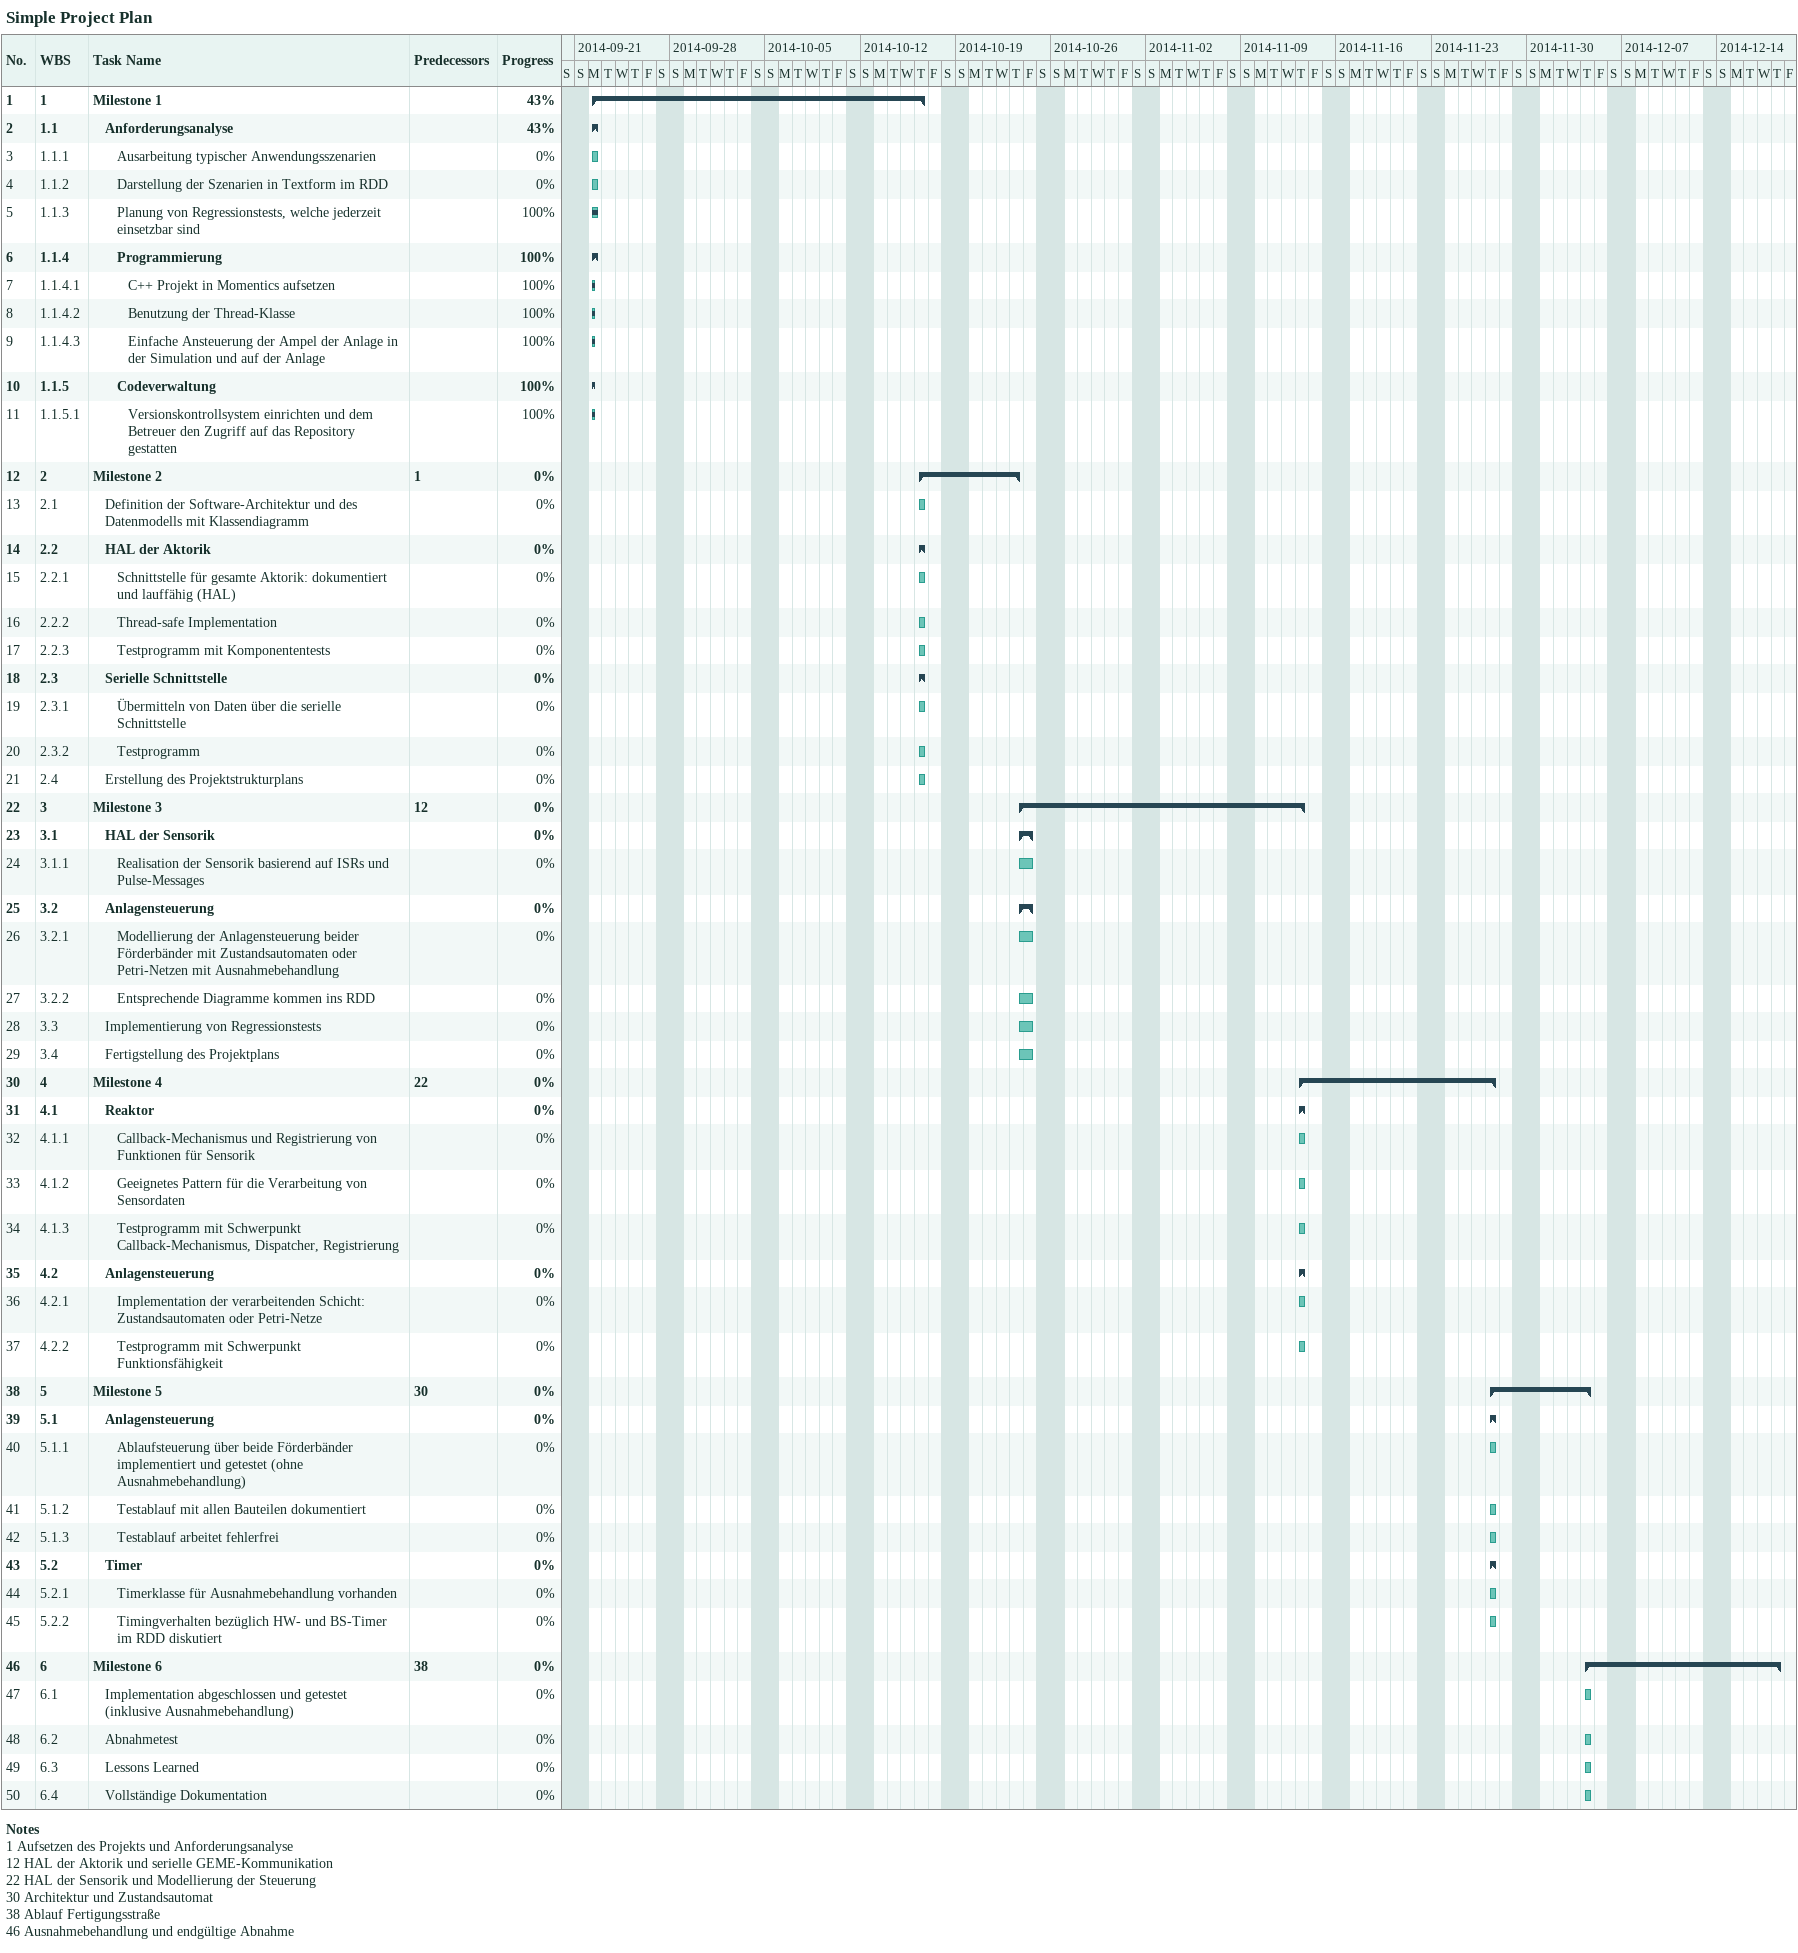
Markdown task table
Simple Project Plan

| ID | WBS | Task | Start | Finish | Predecessors | % complete |
|---|---|---|---|---|---|---|
| 1 | 1 | **Milestone 1** | 2014-09-22 | 2014-10-16 |  | 43 |
| 2 | 1.1 | **Anforderungsanalyse** | 2014-09-22 | 2014-09-22 |  | 43 |
| 3 | 1.1.1 | Ausarbeitung typischer Anwendungsszenarien | 2014-09-22 | 2014-09-22 |  | 0 |
| 4 | 1.1.2 | Darstellung der Szenarien in Textform im RDD | 2014-09-22 | 2014-09-22 |  | 0 |
| 5 | 1.1.3 | Planung von Regressionstests, welche jederzeit einsetzbar sind | 2014-09-22 | 2014-09-22 |  | 100 |
| 6 | 1.1.4 | **Programmierung** | 2014-09-22 | 2014-09-22 |  | 100 |
| 7 | 1.1.4.1 | C++ Projekt in Momentics aufsetzen | 2014-09-22 | 2014-09-22 |  | 100 |
| 8 | 1.1.4.2 | Benutzung der Thread-Klasse | 2014-09-22 | 2014-09-22 |  | 100 |
| 9 | 1.1.4.3 | Einfache Ansteuerung der Ampel der Anlage in der Simulation und auf der Anlage | 2014-09-22 | 2014-09-22 |  | 100 |
| 10 | 1.1.5 | **Codeverwaltung** | 2014-09-22 | 2014-09-22 |  | 100 |
| 11 | 1.1.5.1 | Versionskontrollsystem einrichten und dem Betreuer den Zugriff auf das Repository gestatten | 2014-09-22 | 2014-09-22 |  | 100 |
| 12 | 2 | **Milestone 2** | 2014-10-16 | 2014-10-23 | 1 | 0 |
| 13 | 2.1 | Definition der Software-Architektur und des Datenmodells mit Klassendiagramm | 2014-10-16 | 2014-10-16 |  | 0 |
| 14 | 2.2 | **HAL der Aktorik** | 2014-10-16 | 2014-10-16 |  | 0 |
| 15 | 2.2.1 | Schnittstelle für gesamte Aktorik: dokumentiert und lauffähig (HAL) | 2014-10-16 | 2014-10-16 |  | 0 |
| 16 | 2.2.2 | Thread-safe Implementation | 2014-10-16 | 2014-10-16 |  | 0 |
| 17 | 2.2.3 | Testprogramm mit Komponententests | 2014-10-16 | 2014-10-16 |  | 0 |
| 18 | 2.3 | **Serielle Schnittstelle** | 2014-10-16 | 2014-10-16 |  | 0 |
| 19 | 2.3.1 | Übermitteln von Daten über die serielle Schnittstelle | 2014-10-16 | 2014-10-16 |  | 0 |
| 20 | 2.3.2 | Testprogramm | 2014-10-16 | 2014-10-16 |  | 0 |
| 21 | 2.4 | Erstellung des Projektstrukturplans | 2014-10-16 | 2014-10-16 |  | 0 |
| 22 | 3 | **Milestone 3** | 2014-10-23 | 2014-11-13 | 12 | 0 |
| 23 | 3.1 | **HAL der Sensorik** | 2014-10-23 | 2014-10-24 |  | 0 |
| 24 | 3.1.1 | Realisation der Sensorik basierend auf ISRs und Pulse-Messages | 2014-10-23 | 2014-10-24 |  | 0 |
| 25 | 3.2 | **Anlagensteuerung** | 2014-10-23 | 2014-10-24 |  | 0 |
| 26 | 3.2.1 | Modellierung der Anlagensteuerung beider Förderbänder mit Zustandsautomaten oder Petri-Netzen mit Ausnahmebehandlung | 2014-10-23 | 2014-10-24 |  | 0 |
| 27 | 3.2.2 | Entsprechende Diagramme kommen ins RDD | 2014-10-23 | 2014-10-24 |  | 0 |
| 28 | 3.3 | Implementierung von Regressionstests | 2014-10-23 | 2014-10-24 |  | 0 |
| 29 | 3.4 | Fertigstellung des Projektplans | 2014-10-23 | 2014-10-24 |  | 0 |
| 30 | 4 | **Milestone 4** | 2014-11-13 | 2014-11-27 | 22 | 0 |
| 31 | 4.1 | **Reaktor** | 2014-11-13 | 2014-11-13 |  | 0 |
| 32 | 4.1.1 | Callback-Mechanismus und Registrierung von Funktionen für Sensorik | 2014-11-13 | 2014-11-13 |  | 0 |
| 33 | 4.1.2 | Geeignetes Pattern für die Verarbeitung von Sensordaten | 2014-11-13 | 2014-11-13 |  | 0 |
| 34 | 4.1.3 | Testprogramm mit Schwerpunkt Callback-Mechanismus, Dispatcher, Registrierung | 2014-11-13 | 2014-11-13 |  | 0 |
| 35 | 4.2 | **Anlagensteuerung** | 2014-11-13 | 2014-11-13 |  | 0 |
| 36 | 4.2.1 | Implementation der verarbeitenden Schicht: Zustandsautomaten oder Petri-Netze | 2014-11-13 | 2014-11-13 |  | 0 |
| 37 | 4.2.2 | Testprogramm mit Schwerpunkt Funktionsfähigkeit | 2014-11-13 | 2014-11-13 |  | 0 |
| 38 | 5 | **Milestone 5** | 2014-11-27 | 2014-12-04 | 30 | 0 |
| 39 | 5.1 | **Anlagensteuerung** | 2014-11-27 | 2014-11-27 |  | 0 |
| 40 | 5.1.1 | Ablaufsteuerung über beide Förderbänder implementiert und getestet (ohne Ausnahmebehandlung) | 2014-11-27 | 2014-11-27 |  | 0 |
| 41 | 5.1.2 | Testablauf mit allen Bauteilen dokumentiert | 2014-11-27 | 2014-11-27 |  | 0 |
| 42 | 5.1.3 | Testablauf arbeitet fehlerfrei | 2014-11-27 | 2014-11-27 |  | 0 |
| 43 | 5.2 | **Timer** | 2014-11-27 | 2014-11-27 |  | 0 |
| 44 | 5.2.1 | Timerklasse für Ausnahmebehandlung vorhanden | 2014-11-27 | 2014-11-27 |  | 0 |
| 45 | 5.2.2 | Timingverhalten bezüglich HW- und BS-Timer im RDD diskutiert | 2014-11-27 | 2014-11-27 |  | 0 |
| 46 | 6 | **Milestone 6** | 2014-12-04 | 2014-12-18 | 38 | 0 |
| 47 | 6.1 | Implementation abgeschlossen und getestet (inklusive Ausnahmebehandlung) | 2014-12-04 | 2014-12-04 |  | 0 |
| 48 | 6.2 | Abnahmetest | 2014-12-04 | 2014-12-04 |  | 0 |
| 49 | 6.3 | Lessons Learned | 2014-12-04 | 2014-12-04 |  | 0 |
| 50 | 6.4 | Vollständige Dokumentation | 2014-12-04 | 2014-12-04 |  | 0 |

Notes
- 1: Aufsetzen des Projekts und Anforderungsanalyse
- 12: HAL der Aktorik und serielle GEME-Kommunikation
- 22: HAL der Sensorik und Modellierung der Steuerung
- 30: Architektur und Zustandsautomat
- 38: Ablauf Fertigungsstraße
- 46: Ausnahmebehandlung und endgültige Abnahme
